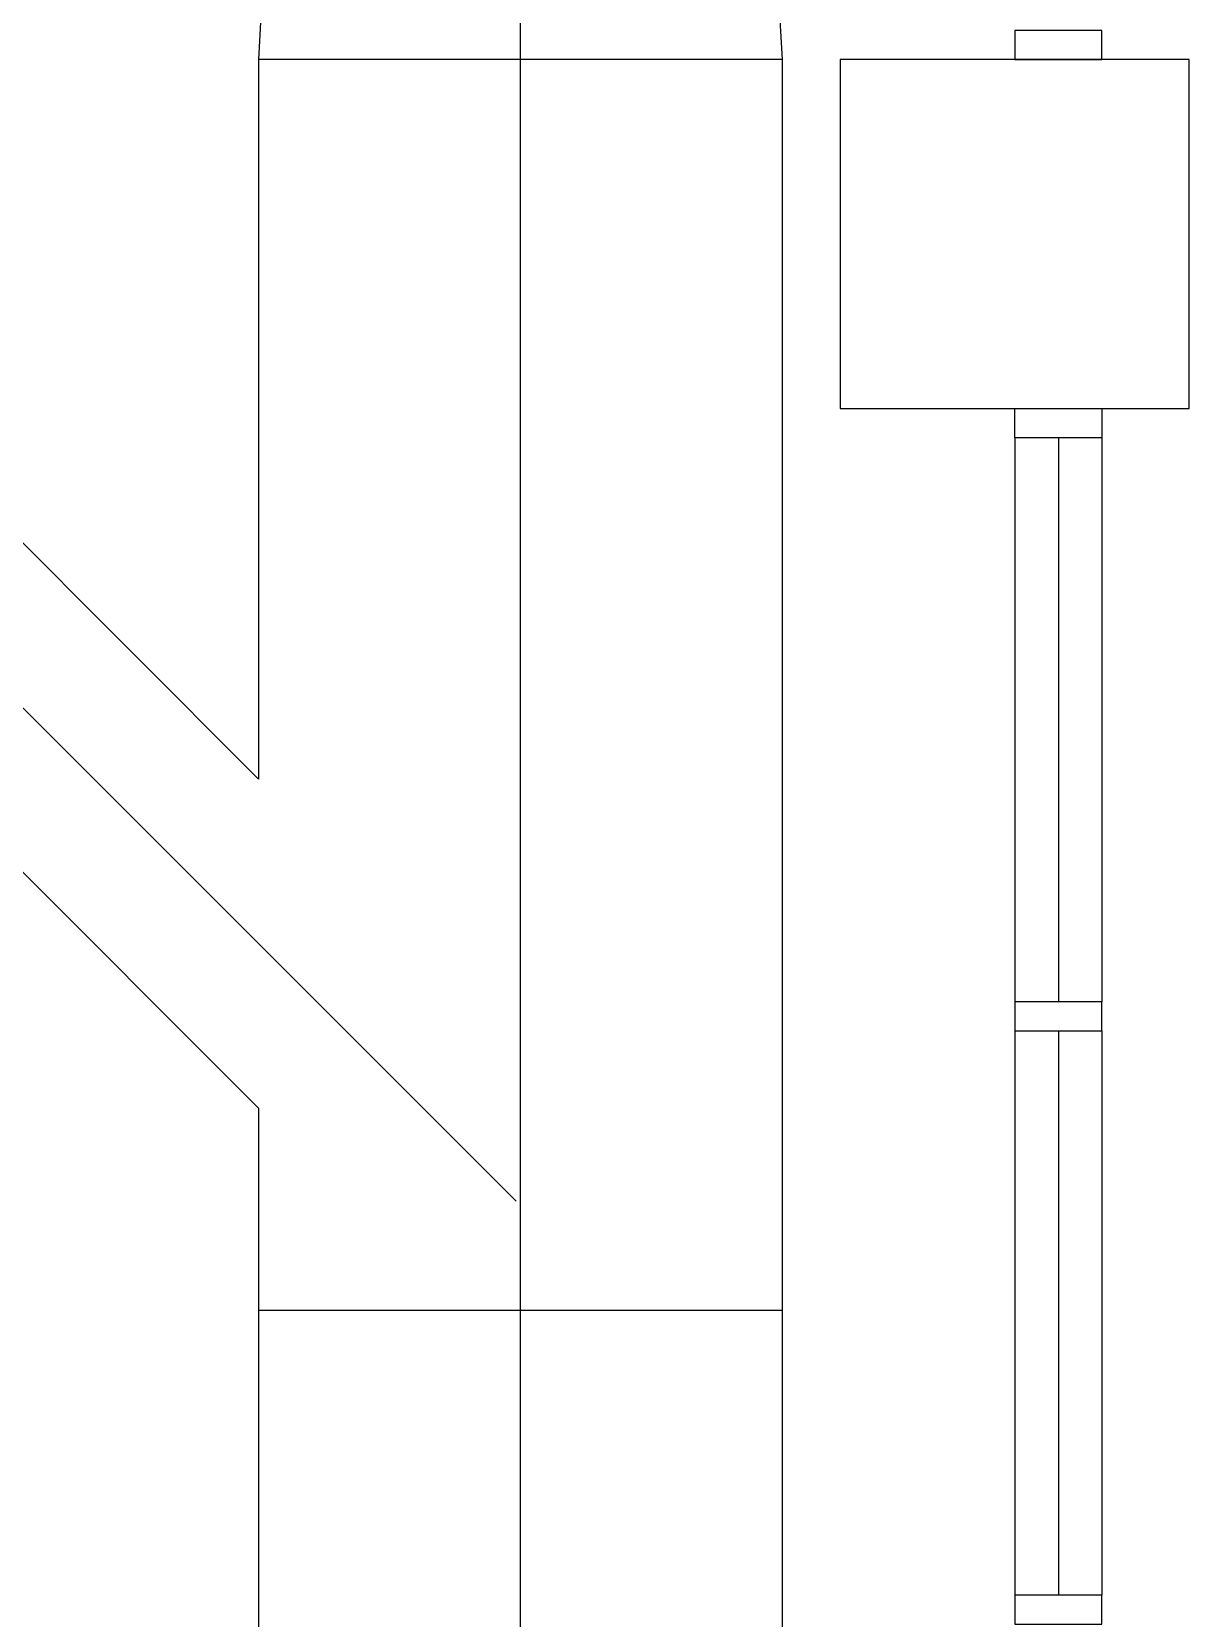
# Model space of a CAD drawing. Header units: inches. Extents: x 72602 to 350810, y -122122 to 43597.
# Drawn here: x 305956 to 307946, y 13118 to 15845 of the extents above; entities that cross this region are included whole.
import ezdxf

# ---------------------------------------------------------------- set-up
doc = ezdxf.new("R2010")
doc.units = ezdxf.units.IN
doc.header["$MEASUREMENT"] = 0
doc.layers.add('M-X-BKGD', color=8, linetype='Continuous')

msp = doc.modelspace()

# ---------------------------------------------------------------- linework, layer by layer
at = {"layer": 'M-X-BKGD', "ltscale": 0.003}
for p, q in [((306795.7, 27422.6), (306795.7, 2247.3)), ((306795.7, 27422.6), (306795.7, 2247.3)), ((302921.2, 17701.9), (306788.5, 13834.6)), ((302921.2, 17701.9), (306788.5, 13834.6))]:
    msp.add_line(p, q, dxfattribs=at)
at = {"layer": 'M-X-BKGD'}
for p, q in [((306395.7, 16697.3), (306345.7, 15797.3)), ((306395.7, 16697.3), (306345.7, 15797.3)), ((307195.7, 16697.3), (307245.7, 15797.3)), ((307195.7, 16697.3), (307245.7, 15797.3)), ((307245.7, 15797.3), (306345.7, 15797.3)), ((307245.7, 15797.3), (306345.7, 15797.3)), ((307645.7, 15147.3), (307645.7, 14177.3)), ((307645.7, 15147.3), (307645.7, 14177.3)), ((307720.7, 15147.3), (307720.7, 14177.3)), ((307720.7, 15147.3), (307720.7, 14177.3)), ((307795.7, 15147.3), (307795.7, 14177.3)), ((307795.7, 15147.3), (307795.7, 14177.3)), ((305864.6, 15041.4), (306345.7, 14560.3)), ((305864.6, 15041.4), (306345.7, 14560.3)), ((305581.4, 14758.9), (306345.7, 13994.6)), ((305581.4, 14758.9), (306345.7, 13994.6)), ((307645.7, 14127.3), (307645.7, 13157.3)), ((307645.7, 14127.3), (307645.7, 13157.3)), ((307720.7, 14127.3), (307720.7, 13157.3)), ((307720.7, 14127.3), (307720.7, 13157.3)), ((307795.7, 14127.3), (307795.7, 13157.3)), ((307795.7, 14127.3), (307795.7, 13157.3)), ((306345.7, 13647.3), (307245.7, 13647.3)), ((306345.7, 13647.3), (307245.7, 13647.3))]:
    msp.add_line(p, q, dxfattribs=at)
at = {"layer": 'M-X-BKGD', "ltscale": 0.2}
for p, q in [((307645.7, 15847.3), (307645.7, 15797.3)), ((307645.7, 15847.3), (307645.7, 15797.3)), ((307795.7, 15797.3), (307795.7, 15847.3)), ((307795.7, 15797.3), (307795.7, 15847.3)), ((306345.7, 15797.3), (306345.7, 14560.3)), ((306345.7, 15797.3), (306345.7, 14560.3)), ((307245.7, 15797.3), (307245.7, 2697.3)), ((307245.7, 15797.3), (307245.7, 2697.3)), ((307945.7, 15797.3), (307345.7, 15797.3)), ((307345.7, 15797.3), (307345.7, 15197.3)), ((307945.7, 15797.3), (307345.7, 15797.3)), ((307345.7, 15797.3), (307345.7, 15197.3)), ((307645.7, 15797.3), (307795.7, 15797.3)), ((307645.7, 15797.3), (307795.7, 15797.3)), ((307945.7, 15197.3), (307945.7, 15797.3)), ((307945.7, 15197.3), (307945.7, 15797.3)), ((307345.7, 15197.3), (307945.7, 15197.3)), ((307345.7, 15197.3), (307945.7, 15197.3)), ((307645.7, 15147.3), (307645.7, 15197.3)), ((307645.7, 15197.3), (307795.7, 15197.3)), ((307645.7, 15147.3), (307645.7, 15197.3)), ((307645.7, 15197.3), (307795.7, 15197.3)), ((307795.7, 15197.3), (307795.7, 15147.3)), ((307795.7, 15197.3), (307795.7, 15147.3)), ((307795.7, 15147.3), (307645.7, 15147.3)), ((307645.7, 15147.3), (307645.7, 14177.3)), ((307795.7, 15147.3), (307645.7, 15147.3)), ((307645.7, 15147.3), (307645.7, 14177.3)), ((307720.7, 15147.3), (307720.7, 14177.3)), ((307720.7, 15147.3), (307720.7, 14177.3)), ((307795.7, 15147.3), (307795.7, 14177.3)), ((307795.7, 15147.3), (307795.7, 14177.3)), ((307795.7, 14177.3), (307645.7, 14177.3)), ((307645.7, 14177.3), (307645.7, 14127.3)), ((307795.7, 14177.3), (307645.7, 14177.3)), ((307645.7, 14177.3), (307645.7, 14127.3)), ((307795.7, 14127.3), (307795.7, 14177.3)), ((307795.7, 14127.3), (307795.7, 14177.3)), ((307645.7, 14127.3), (307795.7, 14127.3)), ((307645.7, 14127.3), (307645.7, 13157.3)), ((307645.7, 14127.3), (307795.7, 14127.3)), ((307645.7, 14127.3), (307645.7, 13157.3)), ((307720.7, 14127.3), (307720.7, 13157.3)), ((307720.7, 14127.3), (307720.7, 13157.3)), ((307795.7, 14127.3), (307795.7, 13157.3)), ((307795.7, 14127.3), (307795.7, 13157.3)), ((306345.7, 13994.6), (306345.7, 11751.7)), ((306345.7, 13994.6), (306345.7, 11751.7)), ((307245.7, 13897.3), (307245.7, 2697.3)), ((307245.7, 13897.3), (307245.7, 2697.3)), ((307795.7, 13157.3), (307645.7, 13157.3)), ((307645.7, 13157.3), (307645.7, 13107.3)), ((307795.7, 13157.3), (307645.7, 13157.3)), ((307645.7, 13157.3), (307645.7, 13107.3)), ((307795.7, 13107.3), (307795.7, 13157.3)), ((307795.7, 13107.3), (307795.7, 13157.3))]:
    msp.add_line(p, q, dxfattribs=at)
at = {"layer": 'M-X-BKGD'}
for points in [[(307795.7, 15847.3), (307645.7, 15847.3), (307645.7, 15797.3), (307795.7, 15797.3)], [(307795.7, 15847.3), (307645.7, 15847.3), (307645.7, 15797.3), (307795.7, 15797.3)], [(307945.7, 15797.3), (307345.7, 15797.3), (307345.7, 15197.3), (307945.7, 15197.3)], [(307945.7, 15797.3), (307345.7, 15797.3), (307345.7, 15197.3), (307945.7, 15197.3)], [(307795.7, 15147.3), (307645.7, 15147.3), (307645.7, 15197.3), (307795.7, 15197.3)], [(307795.7, 15147.3), (307645.7, 15147.3), (307645.7, 15197.3), (307795.7, 15197.3)], [(307795.7, 14177.3), (307645.7, 14177.3), (307645.7, 14127.3), (307795.7, 14127.3)], [(307795.7, 14177.3), (307645.7, 14177.3), (307645.7, 14127.3), (307795.7, 14127.3)], [(307795.7, 13157.3), (307645.7, 13157.3), (307645.7, 13107.3), (307795.7, 13107.3)], [(307795.7, 13157.3), (307645.7, 13157.3), (307645.7, 13107.3), (307795.7, 13107.3)]]:
    msp.add_lwpolyline(points, close=True, dxfattribs=at)

doc.saveas('drawing.dxf')
